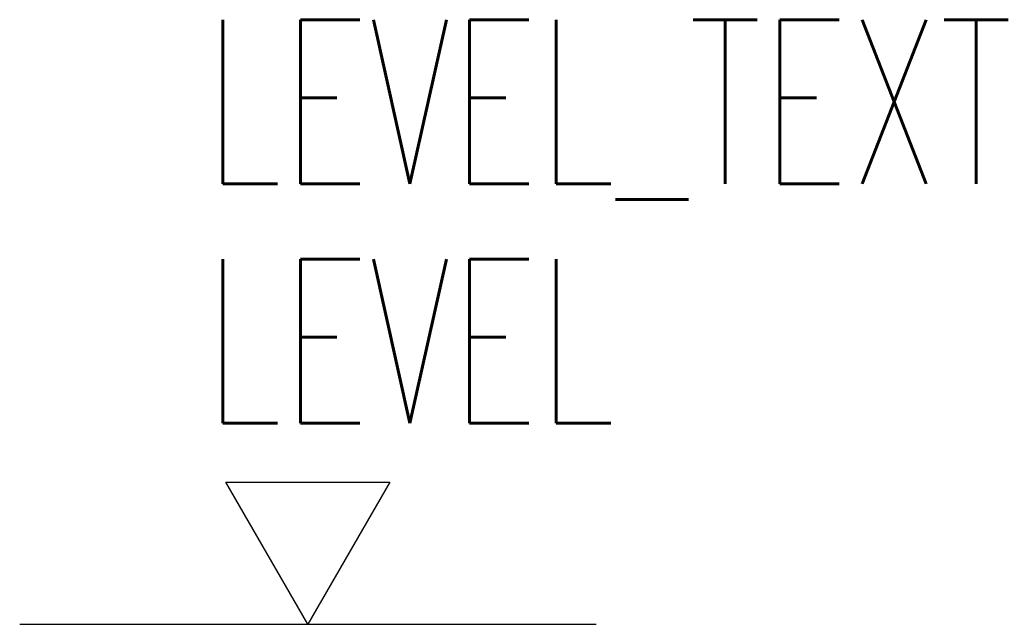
# Model space of a CAD drawing. Header units: millimetres. Extents: x -8.8 to 21.4, y 0 to 18.4.
import ezdxf

# ---------------------------------------------------------------- set-up
doc = ezdxf.new("R2010")
doc.units = ezdxf.units.MM
doc.header["$MEASUREMENT"] = 0
doc.layers.add('Text', color=3, linetype='Continuous')
doc.styles.add('Dim', font='simplex.shx', dxfattribs={"width": 0.65})

msp = doc.modelspace()

# ---------------------------------------------------------------- linework, layer by layer
at = {"color": 1}
for p, q in [((-8.789, 0), (0, 0)), ((0, 0), (8.789, 0))]:
    msp.add_line(p, q, dxfattribs=at)
msp.add_lwpolyline([(2.5, 4.33), (0, 0), (-2.5, 4.33)], close=True)

# ---------------------------------------------------------------- texts
at = {"layer": 'Text', "style": 'Dim', "width": 0.65}
for tag, p, s in [('LEVEL_TEXT', (-3.157, 13.422), '-'), ('LEVEL', (-3.157, 6.131), '± 0')]:
    msp.add_attdef(tag, p, s, height=5, dxfattribs=at)

doc.saveas('drawing.dxf')
